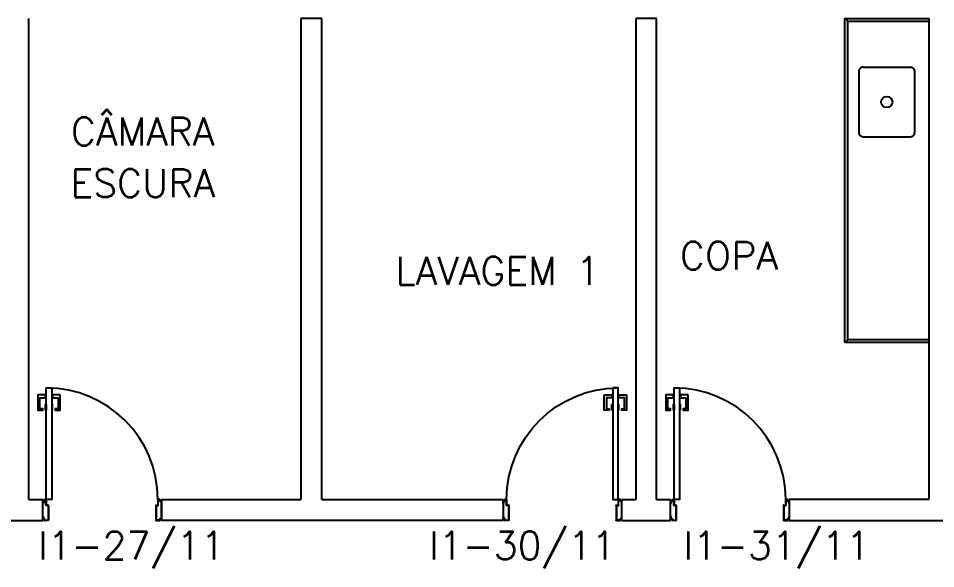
# Model space of a CAD drawing. Header units: millimetres. Extents: x 1887 to 2405, y 1100 to 1335.
# Drawn here: x 2045.68 to 2052.26, y 1267.1 to 1271.05 of the extents above; entities that cross this region are included whole.
import ezdxf

# ---------------------------------------------------------------- set-up
doc = ezdxf.new("R2010")
doc.units = ezdxf.units.MM
for name, color, linetype in [('AR-ALV', 2, 'Continuous'), ('AR-PORTA', 1, 'Continuous'), ('BC-CUBA', 1, 'Continuous'), ('BC-TEXTO', 2, 'Continuous'), ('BGR- VISTA', 2, 'Continuous'), ('COZ1', 1, 'Continuous'), ('ENDEREÇO', 2, 'Continuous'), ('maçaneta', 1, 'Continuous'), ('mov', 1, 'Continuous'), ('PM-PERFIL U-C', 2, 'Continuous'), ('pm1', 2, 'Continuous'), ('TEXTO', 2, 'Continuous')]:
    doc.layers.add(name, color=color, linetype=linetype)
doc.styles.add('S12', font='simplex.shx', dxfattribs={"width": 1.1, "height": 0.12})
doc.styles.add('UNB-100', font='simplex.shx', dxfattribs={"height": 0.2})
doc.styles.add('UNB1-100', font='simplex.shx', dxfattribs={"height": 0.2})

# ---------------------------------------------------------------- blocks, each defined once
blk = doc.blocks.new('CUBAbnc-01P')
at = {"layer": 'COZ1'}
for p, q in [((-0.25, -0.4705), (-0.25, -0.1305)), ((-0.22, -0.1005), (0.22, -0.1005)), ((0.25, -0.4705), (0.25, -0.1305)), ((-0.22, -0.5005), (0.22, -0.5005))]:
    blk.add_line(p, q, dxfattribs=at)
blk.add_circle((0, -0.3005), 0.04, dxfattribs=at)
for centre, start, end in [((-0.22, -0.1305), 90, 180), ((0.22, -0.1305), 0, 90), ((-0.22, -0.4705), 180, 270), ((0.22, -0.4705), 270, 0)]:
    blk.add_arc(centre, 0.03, start, end, dxfattribs=at)
blk = doc.blocks.new('BGR3')
at = {"layer": 'BGR- VISTA'}
for p, q in [((0, 2.305), (0.58, 2.305)), ((0.58, 2.305), (0.6, 2.325)), ((0.58, 2.305), (0.58, 0.02)), ((0.58, 0.02), (0, 0.02)), ((0.6, 0), (0.58, 0.02))]:
    blk.add_line(p, q, dxfattribs=at)
blk.add_lwpolyline([(0.6, 2.325), (0.6, 0), (0, 0), (0, 2.325)], close=True, dxfattribs=at)
at = {"layer": 'BC-CUBA', "rotation": 90}
blk.add_blockref('CUBAbnc-01P', (0, 0.6), dxfattribs=at)
at = {"layer": 'BC-TEXTO', "style": 'S12'}
for tag, p, flags in [('BANCADA', (0.0613, 2.167), 2), ('TAMANHO', (0.0613, 1.967), 3), ('ACABAMENTO', (0.0613, 1.767), 3), ('MÃO-FRANCESA', (0.0613, 1.567), 3), ('PÉ', (0.0613, 1.367), 3), ('CUBA', (0.0613, 1.167), 3)]:
    blk.add_attdef(tag, p, '', height=0.12, dxfattribs=dict(at, flags=flags))
blk = doc.blocks.new('PM3')
at = {"layer": 'maçaneta'}
for points in [[(0.02, 0.825), (-0.035, 0.825), (-0.035, 0.715), (0, 0.715), (0, 0.725), (-0.02, 0.725), (-0.02, 0.8035, -0.414214), (-0.0185, 0.805), (0.02, 0.805)], [(0.125, 0.825), (0.07, 0.825), (0.07, 0.805), (0.1085, 0.805, -0.414214), (0.11, 0.8035), (0.11, 0.725), (0.09, 0.725), (0.09, 0.715), (0.125, 0.715)]]:
    blk.add_lwpolyline(points, format="xyb", close=True, dxfattribs=at)
for points in [[(0.02, 0.715), (0.02, 0.755), (0.025, 0.755), (0.025, 0.715)], [(0.07, 0.715), (0.07, 0.755), (0.065, 0.755), (0.065, 0.715)]]:
    blk.add_lwpolyline(points, close=True, dxfattribs=at)
at = {"layer": 'mov'}
blk.add_arc((0.025, 0.075), 0.8, 0, 90, dxfattribs=at)
at = {"layer": 'PM-PERFIL U-C'}
for p, q in [((0.01, 0.065), (0.01, 0.0735)), ((0.0115, 0.075), (0.0235, 0.075)), ((0.012, 0.073), (0.012, 0.0645)), ((0.023, 0.073), (0.012, 0.073)), ((0.023, 0.0335), (0.023, 0.073)), ((0.025, 0.0735), (0.025, 0.034)), ((0.825, 0.0735), (0.825, 0.034)), ((0.8385, 0.075), (0.8265, 0.075)), ((0.827, 0.073), (0.838, 0.073)), ((0.827, 0.0335), (0.827, 0.073)), ((0.838, 0.073), (0.838, 0.0645)), ((0.84, 0.065), (0.84, 0.0735)), ((0, 0.045), (0, 0.0635)), ((0.002, 0.045), (0, 0.045)), ((0.0015, 0.065), (0.01, 0.065)), ((0.002, 0.063), (0.002, 0.045)), ((0.0105, 0.063), (0.002, 0.063)), ((0.038, 0.032), (0.0245, 0.032)), ((0.0385, 0.034), (0.025, 0.034)), ((0.038, 0.032), (0.038, -0.073)), ((0.04, 0.0325), (0.04, -0.0735)), ((0.81, 0.0325), (0.81, -0.0735)), ((0.8115, 0.034), (0.825, 0.034)), ((0.812, 0.032), (0.8255, 0.032)), ((0.812, 0.032), (0.812, -0.073)), ((0.8395, 0.063), (0.848, 0.063)), ((0.8485, 0.065), (0.84, 0.065)), ((0.848, 0.063), (0.848, 0.045)), ((0.848, 0.045), (0.85, 0.045)), ((0.85, 0.045), (0.85, 0.0635)), ((0, -0.045), (0.002, -0.045)), ((0, -0.0635), (0, -0.045)), ((0.01, -0.065), (0.0015, -0.065)), ((0.002, -0.045), (0.002, -0.063)), ((0.002, -0.063), (0.0105, -0.063)), ((0.01, -0.0735), (0.01, -0.065)), ((0.012, -0.0645), (0.012, -0.073)), ((0.838, -0.0645), (0.838, -0.073)), ((0.848, -0.063), (0.8395, -0.063)), ((0.84, -0.0735), (0.84, -0.065)), ((0.84, -0.065), (0.8485, -0.065)), ((0.85, -0.045), (0.848, -0.045)), ((0.848, -0.045), (0.848, -0.063)), ((0.85, -0.0635), (0.85, -0.045)), ((0.0385, -0.075), (0.0115, -0.075)), ((0.012, -0.073), (0.038, -0.073)), ((0.8115, -0.075), (0.8385, -0.075)), ((0.838, -0.073), (0.812, -0.073))]:
    blk.add_line(p, q, dxfattribs=at)
for centre, start, end in [((0.0115, 0.0735), 90, 180), ((0.0235, 0.0735), 360, 90), ((0.8265, 0.0735), 90, 180), ((0.8385, 0.0735), 0, 90), ((0.0015, 0.0635), 90, 180), ((0.0105, 0.0645), 270, 0), ((0.0245, 0.0335), 180, 270), ((0.0385, 0.0325), 0, 90), ((0.8115, 0.0325), 90, 180), ((0.8255, 0.0335), 270, 0), ((0.8395, 0.0645), 180, 270), ((0.8485, 0.0635), 0, 90), ((0.0015, -0.0635), 180, 270), ((0.0105, -0.0645), 0, 90), ((0.8395, -0.0645), 90, 180), ((0.8485, -0.0635), 270, 0), ((0.0115, -0.0735), 180, 270), ((0.0385, -0.0735), 269.93864, 0), ((0.8115, -0.0735), 180, 270.06136), ((0.8385, -0.0735), 270, 0)]:
    blk.add_arc(centre, 0.0015, start, end, dxfattribs=at)
at = {"layer": 'pm1'}
blk.add_lwpolyline([(0.065, 0.875), (0.065, 0.075), (0.025, 0.075), (0.025, 0.875)], close=True, dxfattribs=at)

msp = doc.modelspace()

# ---------------------------------------------------------------- linework, layer by layer
at = {"layer": 'AR-ALV'}
for p, q in [((2045.7597, 1267.5985), (2045.7597, 1271.0485)), ((2047.7097, 1271.0485), (2047.7097, 1267.5985)), ((2047.8597, 1271.0485), (2047.7097, 1271.0485)), ((2047.8597, 1267.5985), (2047.8597, 1271.0485)), ((2050.1097, 1271.0485), (2050.1097, 1267.5985)), ((2050.2597, 1271.0485), (2050.1097, 1271.0485)), ((2050.2597, 1267.5985), (2050.2597, 1271.0485)), ((2052.2097, 1271.0485), (2052.2097, 1267.5985)), ((2045.7597, 1267.5985), (2045.8597, 1267.5985)), ((2045.8597, 1267.4485), (2045.8597, 1267.5985)), ((2046.7097, 1267.4485), (2046.7097, 1267.5985)), ((2046.7097, 1267.5985), (2047.7097, 1267.5985)), ((2046.7097, 1267.5985), (2046.7097, 1267.4485)), ((2047.8597, 1267.5985), (2049.1597, 1267.5985)), ((2049.1597, 1267.5985), (2049.1597, 1267.4485)), ((2050.0097, 1267.4485), (2050.0097, 1267.5985)), ((2050.0097, 1267.5985), (2050.1097, 1267.5985)), ((2050.2597, 1267.5985), (2050.3597, 1267.5985)), ((2050.3597, 1267.4485), (2050.3597, 1267.5985)), ((2052.2097, 1267.5985), (2051.2097, 1267.5985)), ((2051.2097, 1267.5985), (2051.2097, 1267.4485)), ((2045.5097, 1267.4485), (2045.8597, 1267.4485)), ((2049.1597, 1267.4485), (2046.7097, 1267.4485)), ((2050.0097, 1267.4485), (2050.3597, 1267.4485)), ((2051.2097, 1267.4485), (2053.9567, 1267.4485))]:
    msp.add_line(p, q, dxfattribs=at)

# ---------------------------------------------------------------- block references
at = {"layer": 'AR-PORTA'}
for p in [(2045.8597, 1267.5235), (2050.3597, 1267.5235)]:
    msp.add_blockref('PM3', p, dxfattribs=at)
at = {"layer": 'AR-PORTA', "xscale": -1}
msp.add_blockref('PM3', (2050.0097, 1267.5235), dxfattribs=at)
at = {"layer": 'BGR- VISTA', "rotation": 180}
msp.add_blockref('BGR3', (2052.2097, 1271.0485), dxfattribs=at)

# ---------------------------------------------------------------- texts
at = {"layer": 'ENDEREÇO', "style": 'UNB1-100'}
for s, p in [('I1-27/11', (2045.8253, 1267.1691)), ('I1-30/11', (2048.6292, 1267.1691)), ('I1-31/11', (2050.4517, 1267.1691))]:
    msp.add_text(s, height=0.2, dxfattribs=at).set_placement(p)
at = {"layer": 'TEXTO', "style": 'UNB-100'}
for s, p in [('CÂMARA', (2046.0607, 1270.1376)), ('ESCURA', (2046.0577, 1269.7661)), ('COPA', (2050.4258, 1269.2467)), ('LAVAGEM 1', (2048.3867, 1269.1381))]:
    msp.add_text(s, height=0.2, dxfattribs=at).set_placement(p)

doc.saveas('drawing.dxf')
